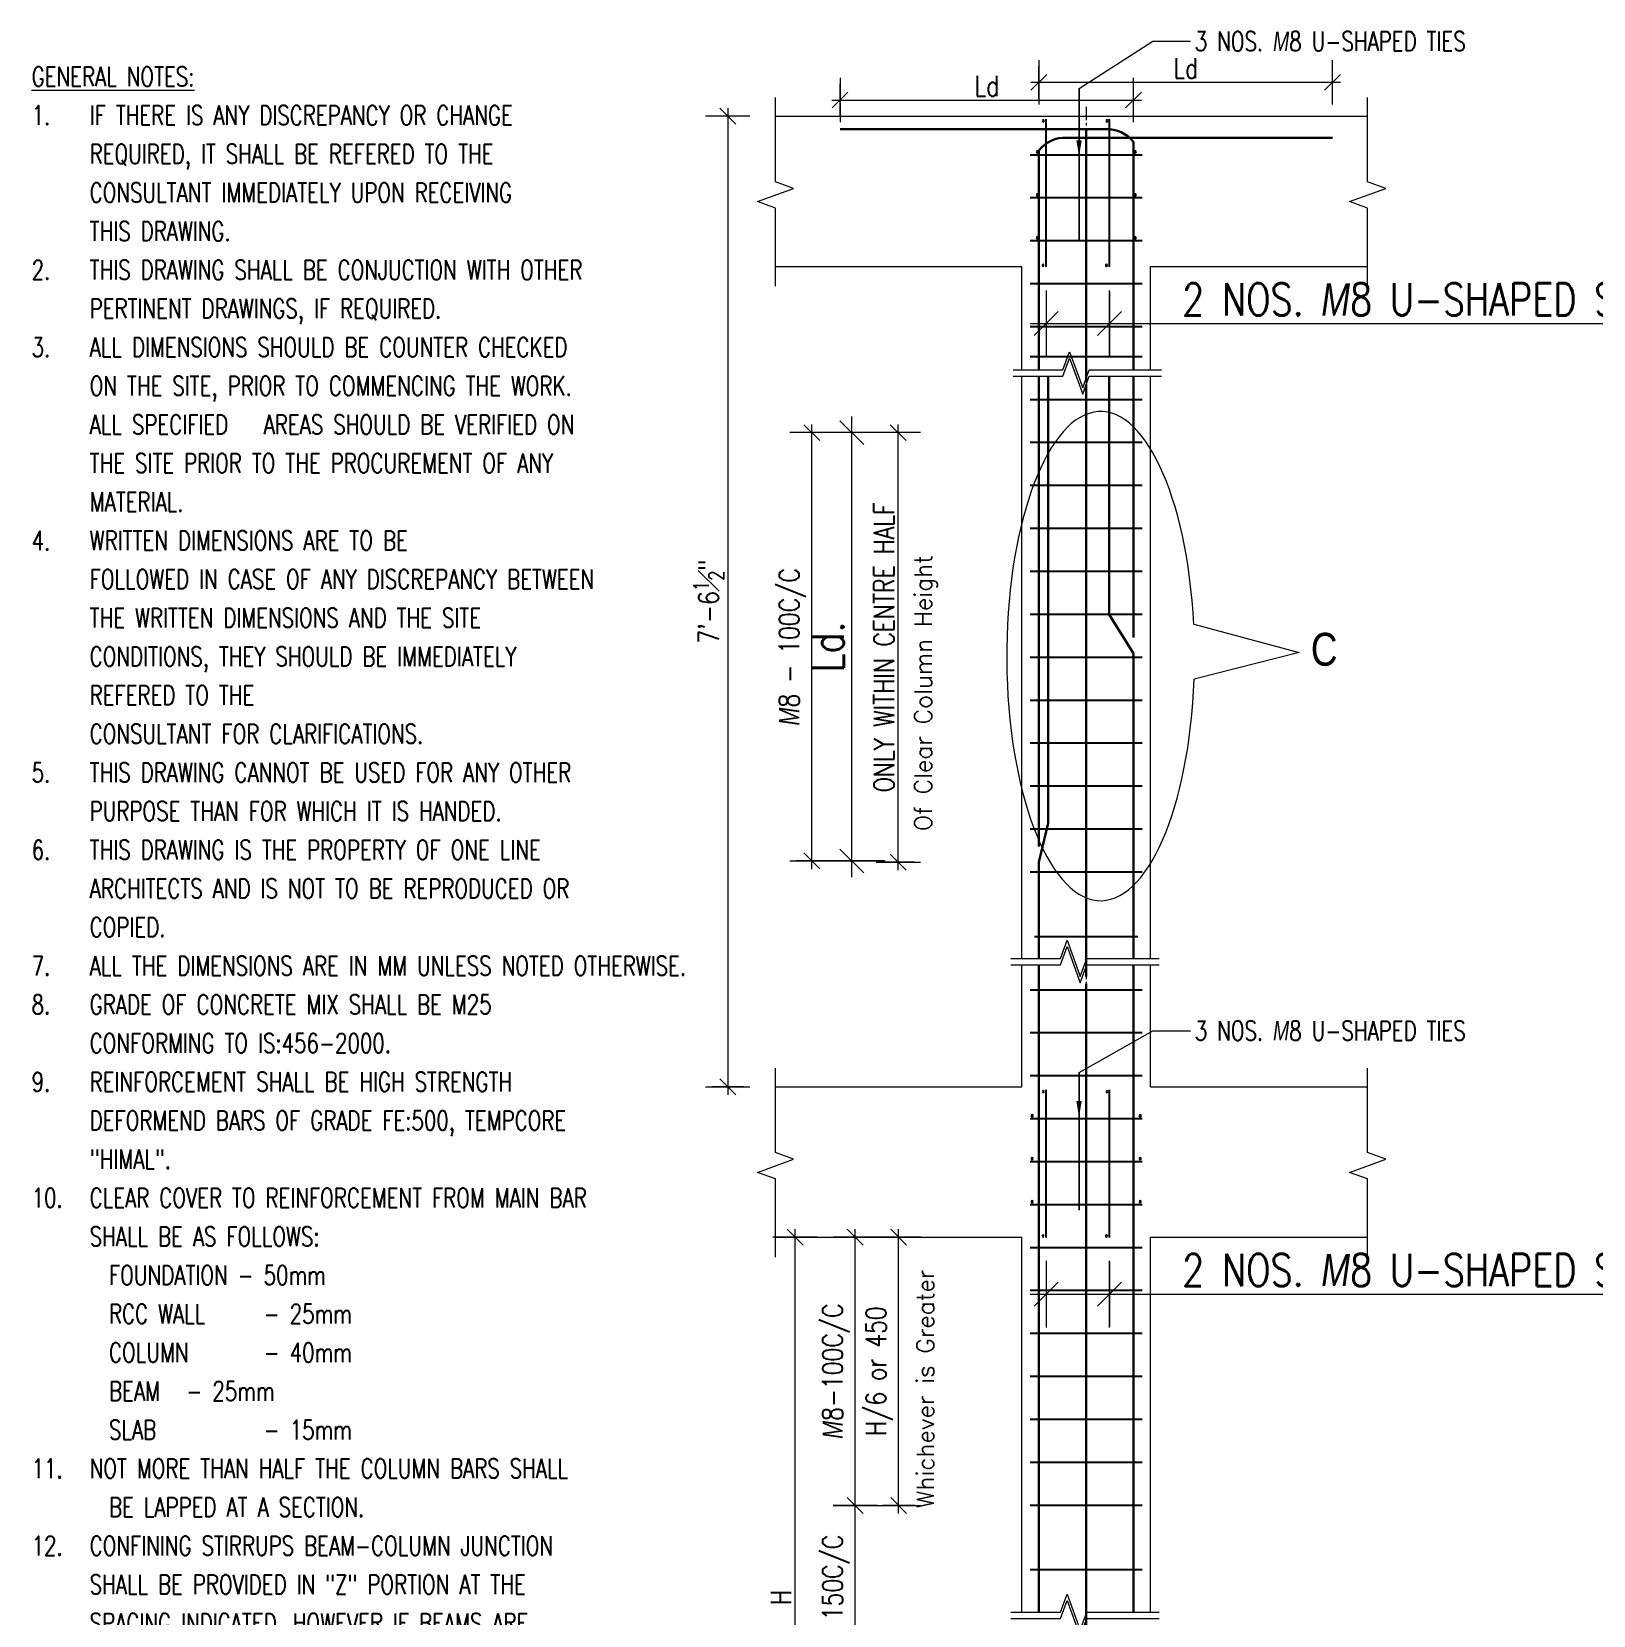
# Model space of a CAD drawing. Header units: inches. Extents: x 0 to 162649, y -36601 to -26324.
# Drawn here: x 150846.3 to 150991.8, y -27342.9 to -27195.4 of the extents above; entities that cross this region are included whole.
import ezdxf
from ezdxf import colors
from ezdxf.entities.mleader import LeaderData, LeaderLine
from ezdxf.math import Vec2, Vec3

# ---------------------------------------------------------------- set-up
doc = ezdxf.new("R2010")
doc.units = ezdxf.units.IN
doc.header["$MEASUREMENT"] = 0
doc.linetypes.add('CENTER', pattern=[2, 1.25, -0.25, 0.25, -0.25])
for name, color, linetype, lineweight in [('CENTRE', 253, 'CENTER', 5), ('Dim', 1, 'Continuous', 13), ('dimention', 1, 'Continuous', 13), ('l', 61, 'Continuous', 13), ('Line', 31, 'Continuous', 5), ('Rein', 3, 'Continuous', 30), ('Stirrups', 191, 'Continuous', 25), ('TEXT', 7, 'Continuous', 9), ('Title', 4, 'Continuous', 18)]:
    doc.layers.add(name, color=color, linetype=linetype, lineweight=lineweight)
doc.styles.add('DIM', font='simplex.shx', dxfattribs={"width": 0.75})
doc.styles.add('rmtext', font='romans.shx', dxfattribs={"width": 0.8})
doc.styles.add('romans', font='romans.shx', dxfattribs={"width": 0.75})
doc.styles.add('S20', font='romans.shx', dxfattribs={"width": 0.75})
doc.styles.add('T', font='romans.shx', dxfattribs={"width": 0.75, "height": 3})
doc.dimstyles.new('Copy of DIM 48', dxfattribs={"dimscale": 48, "dimtxt": 0.0625, "dimasz": 0.046875, "dimexe": 0.0625, "dimexo": 0.015625, "dimgap": 0.015625, "dimtad": 3, "dimdec": 1, "dimzin": 3, "dimdsep": 46, "dimlunit": 4, "dimtxsty": 'rmtext', "dimblk": 'OBLIQUE', "dimcen": 0.09375, "dimdle": 0.03125, "dimclrd": 1, "dimclre": 1, "dimclrt": 2, "dimadec": 0, "dimazin": 0, "dimtfac": 0.75, "dimtdec": 1, "dimtix": 1, "dimtmove": 0, "dimatfit": 3, "dimfxl": 0.0625, "dimfxlon": 1, "dimfrac": 1, "dimtolj": 1, "dimtzin": 0, "dimlwd": -1, "dimlwe": 5, "dimarcsym": 0})
doc.dimstyles.new('DIM-24', dxfattribs={"dimscale": 24, "dimtxt": 0.078125, "dimasz": 0.0625, "dimexe": 0.0625, "dimexo": 0.015625, "dimgap": 0.015625, "dimtad": 1, "dimdec": 1, "dimzin": 3, "dimdsep": 46, "dimlunit": 4, "dimtxsty": 'rmtext', "dimblk": 'OBLIQUE', "dimcen": 0.09375, "dimdle": 0.03125, "dimclrd": 1, "dimclre": 1, "dimclrt": 2, "dimadec": 0, "dimazin": 0, "dimtfac": 0.75, "dimtdec": 1, "dimtix": 1, "dimtmove": 0, "dimatfit": 3, "dimfxl": 0.0625, "dimfxlon": 1, "dimfrac": 1, "dimtolj": 1, "dimtzin": 0, "dimlwd": -1, "dimlwe": 5, "dimarcsym": 0})

# ---------------------------------------------------------------- blocks, each defined once
blk = doc.blocks.new('_Oblique')
for p, q in [((0, -1.375), (0, 1.375)), ((-0.495, -0.495), (0.495, 0.495))]:
    blk.add_line(p, q)
blk = doc.blocks.new('*D1300')
at = {"layer": 'Defpoints', "color": 0, "transparency": 16777216}
for p in [(150948.94, -27201.78), (150921.61, -27204.49), (150948.94, -27206.9)]:
    blk.add_point(p, dxfattribs=at)
at = {"layer": 'dimention', "color": 1, "lineweight": 5, "transparency": 16777216}
for p, q in [((150921.61, -27203.28), (150921.61, -27200.28)), ((150948.94, -27203.28), (150948.94, -27200.28))]:
    blk.add_line(p, q, dxfattribs=at)
at = {"layer": 'dimention', "color": 1, "transparency": 16777216}
blk.add_line((150920.86, -27201.78), (150949.69, -27201.78), dxfattribs=at)
at = {"layer": 'dimention', "color": 1, "transparency": 16777216, "xscale": 1.5, "yscale": 1.5, "zscale": 1.5, "rotation": 180}
blk.add_blockref('_Oblique', (150921.61, -27201.78), dxfattribs=at)
at = {"layer": 'dimention', "color": 1, "transparency": 16777216, "xscale": 1.5, "yscale": 1.5, "zscale": 1.5}
blk.add_blockref('_Oblique', (150948.94, -27201.78), dxfattribs=at)
at = {"layer": 'dimention', "color": 2, "transparency": 16777216, "insert": (150935.28, -27200.47), "char_height": 1.875, "attachment_point": 5, "style": 'rmtext'}
blk.add_mtext('\\A1;Ld', dxfattribs=at)
blk = doc.blocks.new('*D1301')
at = {"layer": 'Defpoints', "color": 0, "transparency": 16777216}
for p in [(150967.47, -27200.13), (150967.47, -27205.29), (150940.13, -27206.9)]:
    blk.add_point(p, dxfattribs=at)
at = {"layer": 'dimention', "color": 1, "lineweight": 5, "transparency": 16777216}
for p, q in [((150940.13, -27201.63), (150940.13, -27198.63)), ((150967.47, -27201.63), (150967.47, -27198.63))]:
    blk.add_line(p, q, dxfattribs=at)
at = {"layer": 'dimention', "color": 1, "transparency": 16777216}
blk.add_line((150939.38, -27200.13), (150968.22, -27200.13), dxfattribs=at)
at = {"layer": 'dimention', "color": 1, "transparency": 16777216, "xscale": 1.5, "yscale": 1.5, "zscale": 1.5, "rotation": 180}
blk.add_blockref('_Oblique', (150940.13, -27200.13), dxfattribs=at)
at = {"layer": 'dimention', "color": 1, "transparency": 16777216, "xscale": 1.5, "yscale": 1.5, "zscale": 1.5}
blk.add_blockref('_Oblique', (150967.47, -27200.13), dxfattribs=at)
at = {"layer": 'dimention', "color": 2, "transparency": 16777216, "insert": (150953.8, -27198.82), "char_height": 1.875, "attachment_point": 5, "style": 'rmtext'}
blk.add_mtext('\\A1;Ld', dxfattribs=at)
blk = doc.blocks.new('*D1235')
at = {"layer": 'Defpoints', "color": 0, "transparency": 16777216}
for p in [(150918.99, -27232.76), (150941, -27232.76), (150922.71, -27272.65)]:
    blk.add_point(p, dxfattribs=at)
at = {"layer": 'dimention', "color": 1, "lineweight": 5, "transparency": 16777216}
for p, q in [((150920.49, -27232.76), (150917.49, -27232.76)), ((150920.49, -27272.65), (150917.49, -27272.65))]:
    blk.add_line(p, q, dxfattribs=at)
at = {"layer": 'dimention', "color": 1, "transparency": 16777216}
blk.add_line((150918.99, -27273.4), (150918.99, -27232.01), dxfattribs=at)
at = {"layer": 'dimention', "color": 1, "transparency": 16777216, "xscale": 1.5, "yscale": 1.5, "zscale": 1.5}
for p, rotation in [((150918.99, -27232.76), 90), ((150918.99, -27272.65), 270)]:
    blk.add_blockref('_Oblique', p, dxfattribs=dict(at, rotation=rotation))
at = {"layer": 'dimention', "color": 2, "transparency": 16777216, "insert": (150917.19, -27252.71), "char_height": 1.875, "attachment_point": 5, "rotation": 90, "style": 'rmtext'}
blk.add_mtext('\\A1;{\\Fgothici|c0;M}8 - 100C/C', dxfattribs=at)
blk = doc.blocks.new('*D1236')
at = {"layer": 'Defpoints', "color": 0, "transparency": 16777216}
for p in [(150922.71, -27232.76), (150941, -27232.76), (150927.03, -27272.65)]:
    blk.add_point(p, dxfattribs=at)
at = {"layer": 'dimention', "color": 1, "transparency": 16777216}
blk.add_line((150922.71, -27274.15), (150922.71, -27231.26), dxfattribs=at)
at = {"layer": 'dimention', "color": 1, "lineweight": 5, "transparency": 16777216}
for p, q in [((150925.71, -27232.76), (150919.71, -27232.76)), ((150925.71, -27272.65), (150919.71, -27272.65))]:
    blk.add_line(p, q, dxfattribs=at)
at = {"layer": 'dimention', "color": 1, "transparency": 16777216, "xscale": 2.25, "yscale": 2.25, "zscale": 2.25}
for p, rotation in [((150922.71, -27232.76), 90), ((150922.71, -27272.65), 270)]:
    blk.add_blockref('_Oblique', p, dxfattribs=dict(at, rotation=rotation))
at = {"layer": 'dimention', "color": 2, "transparency": 16777216, "insert": (150920.46, -27252.71), "char_height": 3, "attachment_point": 5, "rotation": 90, "style": 'rmtext'}
blk.add_mtext('\\A1;Ld.', dxfattribs=at)
blk = doc.blocks.new('*D1238')
at = {"layer": 'Defpoints', "color": 0, "transparency": 16777216}
for p in [(150923.03, -27332.67), (150940.13, -27332.67), (150940.13, -27352.77)]:
    blk.add_point(p, dxfattribs=at)
at = {"layer": 'dimention', "color": 1, "transparency": 16777216}
blk.add_line((150923.03, -27353.52), (150923.03, -27331.92), dxfattribs=at)
at = {"layer": 'dimention', "color": 1, "lineweight": 5, "transparency": 16777216}
for p, q in [((150924.53, -27332.67), (150921.53, -27332.67)), ((150924.53, -27352.77), (150921.53, -27352.77))]:
    blk.add_line(p, q, dxfattribs=at)
at = {"layer": 'dimention', "color": 1, "transparency": 16777216, "xscale": 1.5, "yscale": 1.5, "zscale": 1.5}
for p, rotation in [((150923.03, -27332.67), 90), ((150923.03, -27352.77), 270)]:
    blk.add_blockref('_Oblique', p, dxfattribs=dict(at, rotation=rotation))
at = {"layer": 'dimention', "color": 2, "transparency": 16777216, "insert": (150921.23, -27342.72), "char_height": 1.875, "attachment_point": 5, "rotation": 90, "style": 'rmtext'}
blk.add_mtext('\\A1;{\\Fgothici|c0;M}8 - 150C/C', dxfattribs=at)
blk = doc.blocks.new('*D1239')
at = {"layer": 'Defpoints', "color": 0, "transparency": 16777216}
for p in [(150927.07, -27307.68), (150938.54, -27307.68), (150940.13, -27332.67)]:
    blk.add_point(p, dxfattribs=at)
at = {"layer": 'dimention', "color": 1, "lineweight": 5, "transparency": 16777216}
for p, q in [((150928.57, -27307.68), (150925.57, -27307.68)), ((150928.57, -27332.67), (150925.57, -27332.67))]:
    blk.add_line(p, q, dxfattribs=at)
at = {"layer": 'dimention', "color": 1, "transparency": 16777216}
blk.add_line((150927.07, -27333.42), (150927.07, -27306.93), dxfattribs=at)
at = {"layer": 'dimention', "color": 1, "transparency": 16777216, "xscale": 1.5, "yscale": 1.5, "zscale": 1.5}
for p, rotation in [((150927.07, -27307.68), 90), ((150927.07, -27332.67), 270)]:
    blk.add_blockref('_Oblique', p, dxfattribs=dict(at, rotation=rotation))
at = {"layer": 'dimention', "color": 2, "transparency": 16777216, "insert": (150925.27, -27320.17), "char_height": 1.875, "attachment_point": 5, "rotation": 90, "style": 'rmtext'}
blk.add_mtext('\\A1;H/6 or 450', dxfattribs=at)
blk = doc.blocks.new('*D1240')
at = {"layer": 'Defpoints', "color": 0, "transparency": 16777216}
for p in [(150923.03, -27307.68), (150938.54, -27307.68), (150940.13, -27332.67)]:
    blk.add_point(p, dxfattribs=at)
at = {"layer": 'dimention', "color": 1, "lineweight": 5, "transparency": 16777216}
for p, q in [((150924.53, -27307.68), (150921.53, -27307.68)), ((150924.53, -27332.67), (150921.53, -27332.67))]:
    blk.add_line(p, q, dxfattribs=at)
at = {"layer": 'dimention', "color": 1, "transparency": 16777216}
blk.add_line((150923.03, -27333.42), (150923.03, -27306.93), dxfattribs=at)
at = {"layer": 'dimention', "color": 1, "transparency": 16777216, "xscale": 1.5, "yscale": 1.5, "zscale": 1.5}
for p, rotation in [((150923.03, -27307.68), 90), ((150923.03, -27332.67), 270)]:
    blk.add_blockref('_Oblique', p, dxfattribs=dict(at, rotation=rotation))
at = {"layer": 'dimention', "color": 2, "transparency": 16777216, "insert": (150921.23, -27320.17), "char_height": 1.875, "attachment_point": 5, "rotation": 90, "style": 'rmtext'}
blk.add_mtext('\\A1;{\\Fgothici|c0;M}8-100C/C', dxfattribs=at)
blk = doc.blocks.new('*D1241')
at = {"layer": 'Defpoints', "color": 0, "transparency": 16777216}
for p in [(150917.43, -27307.68), (150938.54, -27307.68), (150938.54, -27374.77)]:
    blk.add_point(p, dxfattribs=at)
at = {"layer": 'dimention', "color": 1, "lineweight": 5, "transparency": 16777216}
for p, q in [((150918.93, -27307.68), (150915.93, -27307.68)), ((150918.93, -27374.77), (150915.93, -27374.77))]:
    blk.add_line(p, q, dxfattribs=at)
at = {"layer": 'dimention', "color": 1, "transparency": 16777216}
blk.add_line((150917.43, -27375.52), (150917.43, -27306.93), dxfattribs=at)
at = {"layer": 'dimention', "color": 1, "transparency": 16777216, "xscale": 1.5, "yscale": 1.5, "zscale": 1.5}
for p, rotation in [((150917.43, -27307.68), 90), ((150917.43, -27374.77), 270)]:
    blk.add_blockref('_Oblique', p, dxfattribs=dict(at, rotation=rotation))
at = {"layer": 'dimention', "color": 2, "transparency": 16777216, "insert": (150916.12, -27341.22), "char_height": 1.875, "attachment_point": 5, "rotation": 90, "style": 'rmtext'}
blk.add_mtext('\\A1;H', dxfattribs=at)
blk = doc.blocks.new('*D1302')
at = {"layer": 'Defpoints', "color": 0, "transparency": 16777216}
for p in [(150940.81, -27307.72), (150946.7, -27307.72), (150946.7, -27313)]:
    blk.add_point(p, dxfattribs=at)
at = {"layer": 'dimention', "color": 1, "lineweight": 5, "transparency": 16777216}
for p, q in [((150940.81, -27310), (150940.81, -27316)), ((150946.7, -27310), (150946.7, -27316))]:
    blk.add_line(p, q, dxfattribs=at)
at = {"layer": 'dimention', "color": 1, "transparency": 16777216}
for p, q in [((150939.31, -27313), (150946.7, -27313)), ((150946.7, -27313), (151011.7, -27313))]:
    blk.add_line(p, q, dxfattribs=at)
at = {"layer": 'dimention', "color": 1, "transparency": 16777216, "xscale": 2.25, "yscale": 2.25, "zscale": 2.25, "rotation": 180}
blk.add_blockref('_Oblique', (150940.81, -27313), dxfattribs=at)
at = {"layer": 'dimention', "color": 1, "transparency": 16777216, "xscale": 2.25, "yscale": 2.25, "zscale": 2.25}
blk.add_blockref('_Oblique', (150946.7, -27313), dxfattribs=at)
at = {"layer": 'dimention', "color": 2, "transparency": 16777216, "insert": (150980.32, -27310.75), "char_height": 3, "attachment_point": 5, "style": 'rmtext'}
blk.add_mtext('\\A1;{\\C2;2 NOS. \\Fgothici|c0;M\\Fromans|c0;8 U-SHAPED STIRRUPS}', dxfattribs=at)
blk = doc.blocks.new('*D1303')
at = {"layer": 'Defpoints', "color": 0, "transparency": 16777216}
for p in [(150940.81, -27217.32), (150946.7, -27217.32), (150946.7, -27222.6)]:
    blk.add_point(p, dxfattribs=at)
at = {"layer": 'dimention', "color": 1, "lineweight": 5, "transparency": 16777216}
for p, q in [((150940.81, -27219.6), (150940.81, -27225.6)), ((150946.7, -27219.6), (150946.7, -27225.6))]:
    blk.add_line(p, q, dxfattribs=at)
at = {"layer": 'dimention', "color": 1, "transparency": 16777216}
for p, q in [((150939.31, -27222.6), (150946.7, -27222.6)), ((150946.7, -27222.6), (151011.7, -27222.6))]:
    blk.add_line(p, q, dxfattribs=at)
at = {"layer": 'dimention', "color": 1, "transparency": 16777216, "xscale": 2.25, "yscale": 2.25, "zscale": 2.25, "rotation": 180}
blk.add_blockref('_Oblique', (150940.81, -27222.6), dxfattribs=at)
at = {"layer": 'dimention', "color": 1, "transparency": 16777216, "xscale": 2.25, "yscale": 2.25, "zscale": 2.25}
blk.add_blockref('_Oblique', (150946.7, -27222.6), dxfattribs=at)
at = {"layer": 'dimention', "color": 2, "transparency": 16777216, "insert": (150980.32, -27220.35), "char_height": 3, "attachment_point": 5, "style": 'rmtext'}
blk.add_mtext('\\A1;{\\C2;2 NOS. \\Fgothici|c0;M\\Fromans|c0;8 U-SHAPED STIRRUPS}', dxfattribs=at)
blk = doc.blocks.new('*D1308')
at = {"layer": 'Defpoints', "color": 0, "transparency": 16777216}
for p in [(150927.03, -27232.76), (150941, -27232.76), (150940.13, -27272.77)]:
    blk.add_point(p, dxfattribs=at)
at = {"layer": 'dimention', "color": 1, "lineweight": 5, "transparency": 16777216}
for p, q in [((150928.53, -27232.76), (150925.53, -27232.76)), ((150928.53, -27272.77), (150925.53, -27272.77))]:
    blk.add_line(p, q, dxfattribs=at)
at = {"layer": 'dimention', "color": 1, "transparency": 16777216}
blk.add_line((150927.03, -27273.52), (150927.03, -27232.01), dxfattribs=at)
at = {"layer": 'dimention', "color": 1, "transparency": 16777216, "xscale": 1.5, "yscale": 1.5, "zscale": 1.5}
for p, rotation in [((150927.03, -27232.76), 90), ((150927.03, -27272.77), 270)]:
    blk.add_blockref('_Oblique', p, dxfattribs=dict(at, rotation=rotation))
at = {"layer": 'dimention', "color": 2, "transparency": 16777216, "insert": (150925.71, -27252.76), "char_height": 1.875, "attachment_point": 5, "rotation": 90, "style": 'rmtext'}
blk.add_mtext('\\A1;ONLY WITHIN CENTRE HALF', dxfattribs=at)
blk = doc.blocks.new('*D1286')
at = {"layer": 'Defpoints', "color": 0, "transparency": 16777216}
for p in [(150915.6, -27203.29), (150911.16, -27293.69), (150915.6, -27293.69)]:
    blk.add_point(p, dxfattribs=at)
at = {"layer": 'dimention', "color": 1, "lineweight": 5, "transparency": 16777216}
for p, q in [((150912.66, -27203.29), (150909.66, -27203.29)), ((150912.66, -27293.69), (150909.66, -27293.69))]:
    blk.add_line(p, q, dxfattribs=at)
at = {"layer": 'dimention', "color": 1, "transparency": 16777216}
blk.add_line((150911.16, -27202.54), (150911.16, -27294.44), dxfattribs=at)
at = {"layer": 'dimention', "color": 1, "transparency": 16777216, "xscale": 1.5, "yscale": 1.5, "zscale": 1.5}
for p, rotation in [((150911.16, -27203.29), 90), ((150911.16, -27293.69), 270)]:
    blk.add_blockref('_Oblique', p, dxfattribs=dict(at, rotation=rotation))
at = {"layer": 'dimention', "color": 2, "transparency": 16777216, "insert": (150909.38, -27248.49), "char_height": 1.875, "attachment_point": 5, "rotation": 90, "style": 'rmtext'}
blk.add_mtext('\\A1;7\'-6{\\H0.750000x;\\S1#2;}"', dxfattribs=at)
blk = doc.blocks.new('*U1225')
at = {"layer": 'Stirrups'}
blk.add_line((5.22, 0), (-5.22, 0), dxfattribs=at)
blk = doc.blocks.new('*U1226')
at = {"layer": 'Dim', "color": 0, "linetype": 'ByBlock', "lineweight": -2, "transparency": 16777216}
for p in [(0, 48), (0, 44), (0, 40), (0, 36), (0, 32), (0, 28), (0, 24), (0, 20), (0, 16), (0, 12), (0, 8), (0, 4), (0, 0)]:
    blk.add_blockref('*U1225', p, dxfattribs=at)
blk = doc.blocks.new('*U1227')
at = {"layer": 'Stirrups'}
blk.add_line((5.22, 0), (-5.22, 0), dxfattribs=at)
blk = doc.blocks.new('*U1228')
at = {"layer": 'Dim', "color": 0, "linetype": 'ByBlock', "lineweight": -2, "transparency": 16777216}
for p in [(0, 48), (0, 44), (0, 40), (0, 36), (0, 32), (0, 28), (0, 24), (0, 20), (0, 16), (0, 12), (0, 8), (0, 4), (0, 0)]:
    blk.add_blockref('*U1227', p, dxfattribs=at)
blk = doc.blocks.new('*U1229')
at = {"layer": 'Stirrups'}
blk.add_line((5.22, 0), (-5.22, 0), dxfattribs=at)
blk = doc.blocks.new('*U1230')
at = {"layer": 'Dim', "color": 0, "linetype": 'ByBlock', "lineweight": -2, "transparency": 16777216}
for p in [(0, 16), (0, 12), (0, 8), (0, 4), (0, 0)]:
    blk.add_blockref('*U1229', p, dxfattribs=at)

msp = doc.modelspace()

# ---------------------------------------------------------------- linework, layer by layer
at = {"layer": 'CENTRE'}
msp.add_line((150944.54, -27202.4), (150944.54, -27445.43), dxfattribs=at)
at = {"layer": 'l'}
for p, q in [((150915.6, -27203.29), (150970.74, -27203.29)), ((150915.6, -27217.28), (150938.54, -27217.28)), ((150938.54, -27226.9), (150938.54, -27217.28)), ((150950.54, -27217.28), (150970.74, -27217.28)), ((150950.54, -27226.9), (150950.54, -27217.28)), ((150938.54, -27281.72), (150938.54, -27227.49)), ((150950.54, -27281.72), (150950.54, -27227.49)), ((150938.54, -27293.69), (150938.54, -27282.31)), ((150950.54, -27293.69), (150950.54, -27282.31)), ((150915.6, -27293.69), (150938.54, -27293.69)), ((150950.54, -27293.69), (150970.74, -27293.69)), ((150915.6, -27307.68), (150938.54, -27307.68)), ((150938.54, -27342.61), (150938.54, -27307.68)), ((150950.54, -27307.68), (150970.74, -27307.68)), ((150950.54, -27342.61), (150950.54, -27307.68))]:
    msp.add_line(p, q, dxfattribs=at)
at = {"layer": 'Line'}
for points in [[(150915.6, -27219.13), (150915.6, -27211.86), (150913.92, -27211.24), (150917.29, -27210.02), (150915.6, -27209.4), (150915.6, -27201.56)], [(150970.74, -27219.13), (150970.74, -27211.86), (150969.06, -27211.24), (150972.43, -27210.02), (150970.74, -27209.4), (150970.74, -27201.56)], [(150937.72, -27226.9), (150942.37, -27226.9), (150942.98, -27225.22), (150944.21, -27228.59), (150944.82, -27226.9), (150951.55, -27226.9)], [(150937.72, -27227.49), (150942.37, -27227.49), (150942.98, -27225.81), (150944.21, -27229.18), (150944.82, -27227.49), (150951.55, -27227.49)], [(150954.55, -27250.61), (150964.36, -27253.22), (150954.59, -27255.71)], [(150937.51, -27281.72), (150942.15, -27281.72), (150942.77, -27280.03), (150943.99, -27283.4), (150944.61, -27281.72), (150951.34, -27281.72)], [(150937.51, -27282.31), (150942.15, -27282.31), (150942.77, -27280.62), (150943.99, -27283.99), (150944.61, -27282.31), (150951.34, -27282.31)], [(150915.6, -27309.54), (150915.6, -27302.26), (150913.92, -27301.65), (150917.29, -27300.42), (150915.6, -27299.81), (150915.6, -27291.96)], [(150970.74, -27309.54), (150970.74, -27302.26), (150969.06, -27301.65), (150972.43, -27300.42), (150970.74, -27299.81), (150970.74, -27291.96)], [(150937.51, -27342.61), (150942.15, -27342.61), (150942.77, -27340.93), (150943.99, -27344.3), (150944.61, -27342.61), (150951.34, -27342.61)], [(150937.51, -27343.2), (150942.15, -27343.2), (150942.77, -27341.52), (150943.99, -27344.89), (150944.61, -27343.2), (150951.34, -27343.2)]]:
    msp.add_lwpolyline(points, dxfattribs=at)
msp.add_ellipse((150945.88, -27253.57), major_axis=(0, -22.78), ratio=0.383898, start_param=1.700992, end_param=7.759796, dxfattribs=at)
at = {"layer": 'Rein'}
for p, q in [((150944.54, -27228), (150944.54, -27204.49)), ((150940.13, -27271.29), (150940.13, -27227.49)), ((150941, -27269.13), (150941, -27227.49)), ((150944.54, -27283.4), (150944.54, -27228.27)), ((150946.67, -27249.68), (150946.67, -27227.49)), ((150948.94, -27251.85), (150948.94, -27227.49)), ((150948.94, -27253.32), (150946.67, -27249.68)), ((150948.94, -27281.72), (150948.94, -27253.32)), ((150940.13, -27272.77), (150941, -27269.13)), ((150940.13, -27281.72), (150940.13, -27272.77)), ((150940.13, -27342.61), (150940.13, -27282.31)), ((150948.94, -27342.61), (150948.94, -27282.31)), ((150944.54, -27344.3), (150944.54, -27284.08))]:
    msp.add_line(p, q, dxfattribs=at)
for points in [[(150948.94, -27226.9), (150948.94, -27205.69, 0.245115), (150946.35, -27204.49), (150921.61, -27204.49)], [(150940.13, -27226.9), (150940.13, -27206.48, -0.245115), (150942.73, -27205.29), (150967.47, -27205.29)]]:
    msp.add_lwpolyline(points, format="xyb", dxfattribs=at)
at = {"layer": 'Stirrups'}
for p, q in [((150940.81, -27217.32), (150940.81, -27203.56)), ((150946.7, -27217.32), (150946.7, -27203.56)), ((150949.37, -27210.9), (150939.73, -27210.9)), ((150949.3, -27214.9), (150939.73, -27214.9)), ((150949.76, -27245.69), (150939.35, -27245.69)), ((150949.76, -27245.69), (150939.35, -27245.69)), ((150939.73, -27279.69), (150949.34, -27279.69)), ((150940.81, -27307.72), (150940.81, -27293.97)), ((150946.7, -27307.72), (150946.7, -27293.97)), ((150949.74, -27296.67), (150939.34, -27296.67)), ((150949.74, -27300.67), (150939.34, -27300.67)), ((150949.74, -27304.67), (150939.34, -27304.67)), ((150949.76, -27338.67), (150939.32, -27338.67))]:
    msp.add_line(p, q, dxfattribs=at)
for centre, start, end in [((150940.55, -27203.72), 0, 180), ((150940.55, -27203.72), 180, 0), ((150946.48, -27203.72), 0, 180), ((150946.48, -27203.72), 180, 0), ((150939.99, -27206.61), 0, 180), ((150949.12, -27206.61), 0, 180), ((150939.99, -27206.61), 180, 0), ((150949.12, -27206.61), 180, 0), ((150939.99, -27210.61), 0, 180), ((150939.99, -27210.61), 180, 0), ((150949.12, -27210.61), 0, 180), ((150949.12, -27210.61), 180, 0), ((150939.99, -27214.61), 0, 180), ((150939.99, -27214.61), 180, 0), ((150949.12, -27214.61), 0, 180), ((150949.12, -27214.61), 180, 0), ((150940.51, -27217.17), 0, 180), ((150940.51, -27217.17), 180, 0), ((150946.43, -27217.17), 0, 180), ((150946.43, -27217.17), 180, 0), ((150940.55, -27294.13), 0, 180), ((150940.55, -27294.13), 180, 0), ((150946.48, -27294.13), 0, 180), ((150946.48, -27294.13), 180, 0), ((150939.51, -27296.38), 0, 180), ((150939.51, -27296.38), 180, 0), ((150949.56, -27296.38), 0, 180), ((150949.56, -27296.38), 180, 0), ((150939.51, -27300.38), 0, 180), ((150939.51, -27300.38), 180, 0), ((150949.56, -27300.38), 0, 180), ((150949.56, -27300.38), 180, 0), ((150939.51, -27304.38), 0, 180), ((150939.51, -27304.38), 180, 0), ((150949.56, -27304.38), 0, 180), ((150949.56, -27304.38), 180, 0), ((150940.51, -27307.58), 0, 180), ((150940.51, -27307.58), 180, 0), ((150946.43, -27307.58), 0, 180), ((150946.43, -27307.58), 180, 0)]:
    msp.add_arc(centre, 0.0767, start, end, dxfattribs=at)

# ---------------------------------------------------------------- block references
at = {"layer": 'Dim'}
for name, p in [('*U1230', (150944.54, -27222.9)), ('*U1228', (150944.54, -27273.69)), ('*U1226', (150944.54, -27332.67))]:
    msp.add_blockref(name, p, dxfattribs=at)

# ---------------------------------------------------------------- texts
at = {"layer": 'dimention', "insert": (150846.33, -27198.7), "char_height": 1.8, "width": 57.717, "attachment_point": 1, "line_spacing_factor": 1.2, "style": 'T'}
msp.add_mtext('\\pi-5.4,l5.4,t5.4;{\\LGENERAL NOTES:}\\P1.^IIF THERE IS ANY DISCREPANCY OR CHANGE REQUIRED, IT SHALL BE REFERED TO THE CONSULTANT IMMEDIATELY UPON RECEIVING \\P^ITHIS DRAWING.\\P2.^ITHIS DRAWING SHALL BE CONJUCTION WITH OTHER PERTINENT DRAWINGS, IF REQUIRED.\\P3.^IALL DIMENSIONS SHOULD BE COUNTER CHECKED ON THE SITE, PRIOR TO COMMENCING THE WORK. \\P\\pi0,t21.6;ALL SPECIFIED ^IAREAS SHOULD BE VERIFIED ON \\P\\pt5.4;THE SITE PRIOR TO THE PROCUREMENT OF ANY \\PMATERIAL.\\P\\pi-5.4;4.^IWRITTEN DIMENSIONS ARE TO BE \\P^IFOLLOWED IN CASE OF ANY DISCREPANCY BETWEEN THE WRITTEN DIMENSIONS AND THE SITE CONDITIONS, THEY SHOULD BE IMMEDIATELY REFERED TO THE \\P^ICONSULTANT FOR CLARIFICATIONS.\\P5.^ITHIS DRAWING CANNOT BE USED FOR ANY OTHER PURPOSE THAN FOR WHICH IT IS HANDED.\\P6.^ITHIS DRAWING IS THE PROPERTY OF {\\C5;ONE LINE} {\\C5;ARCHITECTS} AND IS NOT TO BE REPRODUCED OR COPIED.\\P7.^IALL THE DIMENSIONS ARE IN MM UNLESS NOTED OTHERWISE.\\P8.^IGRADE OF CONCRETE MIX SHALL BE M25 CONFORMING TO IS:456-2000.\\P9.^IREINFORCEMENT SHALL BE HIGH STRENGTH DEFORMEND BARS OF GRADE FE:500, TEMPCORE "HIMAL".\\P10.^ICLEAR COVER TO REINFORCEMENT FROM MAIN BAR SHALL BE AS FOLLOWS:\\P\\pt5.4,7.2;^I^IFOUNDATION - 50mm\\P\\pt5.4,7.2,21.6;^I^IRCC WALL^I- 25mm\\P^I^ICOLUMN^I- 40mm\\P\\pt5.4,7.2,14.4;^I^IBEAM^I- 25mm\\P\\pt5.4,7.2,14.4,21.6;^I^ISLAB^I^I- 15mm\\P\\pt5.4;11.^INOT MORE THAN HALF THE COLUMN BARS SHALL \\P\\pi0,t7.2;^IBE LAPPED AT A SECTION.\\P\\pi-5.4,t5.4;12.^ICONFINING STIRRUPS BEAM-COLUMN JUNCTION SHALL BE PROVIDED IN "Z" PORTION AT THE SPACING INDICATED. HOWEVER IF BEAMS ARE CONNECTED TO ALL THE FOUR DIRECTION OF COLUMNS THE SPACING SHOULD BE DOUBLED.', dxfattribs=at)
at = {"layer": 'TEXT', "style": 'S20'}
for s, p in [('Of Clear Column Height', (150930.15, -27269.87)), ('Whichever is Greater', (150930.36, -27332.93))]:
    msp.add_text(s, height=1.6, rotation=90, dxfattribs=at).set_placement(p)
at = {"layer": 'Title', "insert": (150965.46, -27251.4), "char_height": 3.0667, "width": 3.7233, "attachment_point": 1, "style": 'rmtext'}
msp.add_mtext('{\\fArial|b0|i0|c0|p34;C}', dxfattribs=at)

# ---------------------------------------------------------------- dimensions: what is measured, and where the dimension line sits
at = {"layer": 'dimention'}
for base, p1, p2, picture, middle in [((150967.47, -27200.13), (150940.13, -27206.9), (150967.47, -27205.29), '*D1301', (150953.8, -27198.82)), ((150948.94, -27201.78), (150921.61, -27204.49), (150948.94, -27206.9), '*D1300', (150935.28, -27200.47))]:
    dim = msp.add_linear_dim(base=base, p1=p1, p2=p2, text='Ld', dimstyle='DIM-24', dxfattribs=at)
    dim.commit()
    dim.dimension.update_dxf_attribs({"geometry": picture, "text_midpoint": middle})
dim = msp.add_linear_dim(base=(150911.16, -27293.69), p1=(150915.6, -27203.29), p2=(150915.6, -27293.69), angle=90, dimstyle='DIM-24', dxfattribs=at)
dim.commit()
dim.dimension.update_dxf_attribs({"geometry": '*D1286', "text_midpoint": (150909.38, -27248.49)})
for base, p1, p2, picture, middle in [((150946.7, -27222.6), (150940.81, -27217.32), (150946.7, -27217.32), '*D1303', (150980.32, -27222.6)), ((150946.7, -27313), (150940.81, -27307.72), (150946.7, -27307.72), '*D1302', (150980.32, -27313))]:
    dim = msp.add_linear_dim(base=base, p1=p1, p2=p2, text='{\\C2;2 NOS. \\Fgothici|c0;M\\Fromans|c0;8 U-SHAPED STIRRUPS}', dimstyle='Copy of DIM 48', dxfattribs=at)
    dim.commit()
    dim.dimension.update_dxf_attribs({"geometry": picture, "text_midpoint": middle, "dimtype": 160})
for base, p1, p2, text, dimstyle, picture, middle in [((150922.71, -27232.76), (150927.03, -27272.65), (150941, -27232.76), 'Ld.', 'Copy of DIM 48', '*D1236', (150920.46, -27252.71)), ((150918.99, -27232.76), (150922.71, -27272.65), (150941, -27232.76), '{\\Fgothici|c0;M}8 - 100C/C', 'DIM-24', '*D1235', (150917.19, -27252.71)), ((150927.03, -27232.76), (150940.13, -27272.77), (150941, -27232.76), 'ONLY WITHIN CENTRE HALF', 'DIM-24', '*D1308', (150925.71, -27252.76)), ((150917.43, -27307.68), (150938.54, -27374.77), (150938.54, -27307.68), 'H', 'DIM-24', '*D1241', (150916.12, -27341.22)), ((150923.03, -27307.68), (150940.13, -27332.67), (150938.54, -27307.68), '{\\Fgothici|c0;M}8-100C/C', 'DIM-24', '*D1240', (150921.23, -27320.17)), ((150927.07, -27307.68), (150940.13, -27332.67), (150938.54, -27307.68), 'H/6 or 450', 'DIM-24', '*D1239', (150925.27, -27320.17)), ((150923.03, -27332.67), (150940.13, -27352.77), (150940.13, -27332.67), '{\\Fgothici|c0;M}8 - 150C/C', 'DIM-24', '*D1238', (150921.23, -27342.72))]:
    dim = msp.add_linear_dim(base=base, p1=p1, p2=p2, angle=90, text=text, dimstyle=dimstyle, dxfattribs=at)
    dim.commit()
    dim.dimension.update_dxf_attribs({"geometry": picture, "text_midpoint": middle})

# ---------------------------------------------------------------- leaders
at = {"layer": 'TEXT'}
ml = msp.add_multileader_mtext('Standard', dxfattribs=at)
ml.set_content('{\\Fromans|c0;\\W0.75;3 NOS. \\Fgothici|c0;M\\Fromans|c0;8 U-SHAPED TIES}', color=2, style='romans')
ml.set_leader_properties(color=1, linetype='ByLayer', lineweight=9)
ml.build(insert=Vec2(0, 0))
ml.multileader.update_dxf_attribs({"text_right_attachment_type": 6, "dogleg_length": 3.5, "arrow_head_size": 1.5, "scale": 25})
ctx = ml.context
ctx.base_point, ctx.scale, ctx.char_height, ctx.arrow_head_size, ctx.landing_gap_size, ctx.plane_origin = Vec3(150954.25, -27196.31), 25, 1.8, 1.5, 0.399, Vec3(150942.88, -27204.14)
ctx.right_attachment = 6
notes = []
notes.append((ctx, [(0, (1, 1, 0), (150950.75, -27196.31), (1, 0), 3.5, [(4, [(150943.87, -27207.04), (150943.87, -27200.72), (150943.87, -27210.9), (150943.87, -27200.72), (150943.87, -27214.76), (150943.87, -27200.72)], 0, [])])]))
ctx.mtext.insert, ctx.mtext.flow_direction = Vec3(150954.65, -27195.41), 5
ml = msp.add_multileader_mtext('Standard', dxfattribs=at)
ml.set_content('{\\Fromans|c0;\\W0.75;3 NOS. \\Fgothici|c0;M\\Fromans|c0;8 U-SHAPED TIES}', color=256, style='DIM')
ml.set_leader_properties(color=1, linetype='ByLayer', lineweight=9)
ml.build(insert=Vec2(0, 0))
ml.multileader.update_dxf_attribs({"text_right_attachment_type": 2, "dogleg_length": 3.5, "arrow_head_size": 1.5, "scale": 25})
ctx = ml.context
ctx.base_point, ctx.scale, ctx.char_height, ctx.arrow_head_size, ctx.landing_gap_size, ctx.plane_origin = Vec3(150954.25, -27288.46), 25, 1.8, 1.5, 0.399, Vec3(150942.88, -27294.55)
ctx.right_attachment = 2
notes.append((ctx, [(0, (1, 1, 0), (150950.75, -27288.46), (1, 0), 3.5, [(4, [(150943.87, -27296.52), (150943.87, -27292.36), (150943.87, -27300.82), (150943.87, -27292.36), (150943.87, -27305.17), (150943.87, -27292.36)], 0, [])])]))
ctx.mtext.insert, ctx.mtext.flow_direction = Vec3(150954.65, -27287.56), 5
for ctx, leaders in notes:
    for number, flags, end, landing, length, lines in leaders:
        leader = LeaderData()
        leader.index, (leader.has_last_leader_line, leader.has_dogleg_vector, leader.attachment_direction) = number, flags
        leader.last_leader_point, leader.dogleg_vector, leader.dogleg_length = Vec3(end), Vec3(landing), length
        for number, points, colour, breaks in lines:
            line = LeaderLine()
            line.index, line.vertices, line.color, line.breaks = number, Vec3.list(points), colors.encode_raw_color(colour), breaks
            leader.lines.append(line)
        ctx.leaders.append(leader)

doc.saveas('drawing.dxf')
